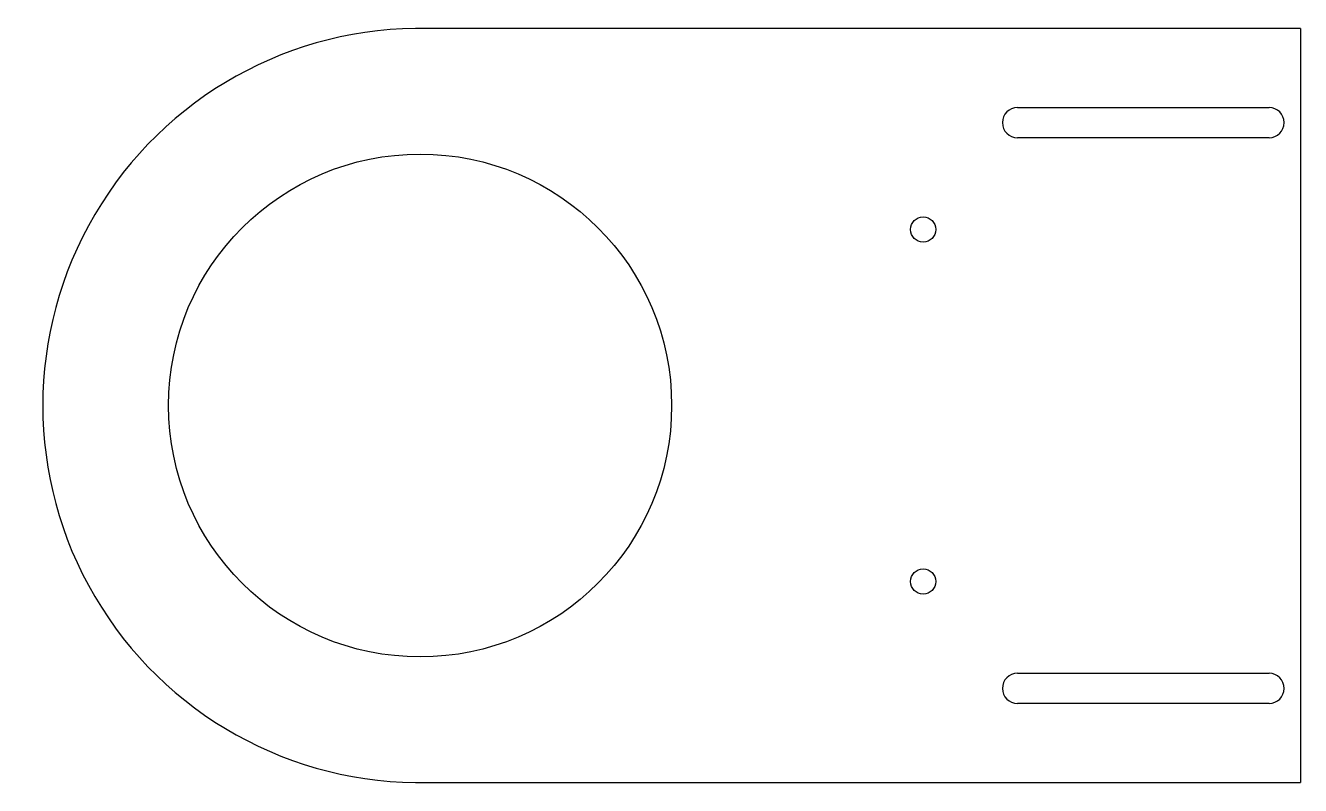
# Model space of a CAD drawing. Header units: inches. Extents: x 4 to 9.07, y 16.94 to 19.96.
import ezdxf

# ---------------------------------------------------------------- set-up
doc = ezdxf.new("R2010")
doc.units = ezdxf.units.IN
doc.header["$MEASUREMENT"] = 0
doc.layers.add('Default', color=7, linetype='Continuous')
doc.layers.add('WRISTPLATE3', color=7, linetype='Continuous')

# ---------------------------------------------------------------- blocks, each defined once
blk = doc.blocks.new('SE')
at = {"layer": 'WRISTPLATE3', "color": 7, "linetype": 'Continuous'}
for p, q in [((9.0712, 19.9475), (5.6033, 19.9475)), ((9.0712, 19.9475), (9.0712, 16.9482)), ((7.9462, 19.6328), (8.9462, 19.6328)), ((8.9462, 19.5128), (7.9462, 19.5128)), ((7.9462, 17.3828), (8.9462, 17.3828)), ((8.9462, 17.2628), (7.9462, 17.2628)), ((5.6033, 16.9482), (9.0712, 16.9482))]:
    blk.add_line(p, q, dxfattribs=at)
for centre, radius in [((5.5712, 18.4478), 1), ((7.5712, 19.1478), 0.05), ((7.5712, 17.7478), 0.05)]:
    blk.add_circle(centre, radius, dxfattribs=at)
for centre, radius, start, end in [((5.5712, 18.4478), 1.5, 88.7742, 271.2258), ((7.9462, 19.5728), 0.06, 90, 270), ((8.9462, 19.5728), 0.06, 270, 90), ((7.9462, 17.3228), 0.06, 90, 270), ((8.9462, 17.3228), 0.06, 270, 90)]:
    blk.add_arc(centre, radius, start, end, dxfattribs=at)

msp = doc.modelspace()

# ---------------------------------------------------------------- block references
at = {"layer": 'Default'}
msp.add_blockref('SE', (0, 0), dxfattribs=at)

doc.saveas('drawing.dxf')
